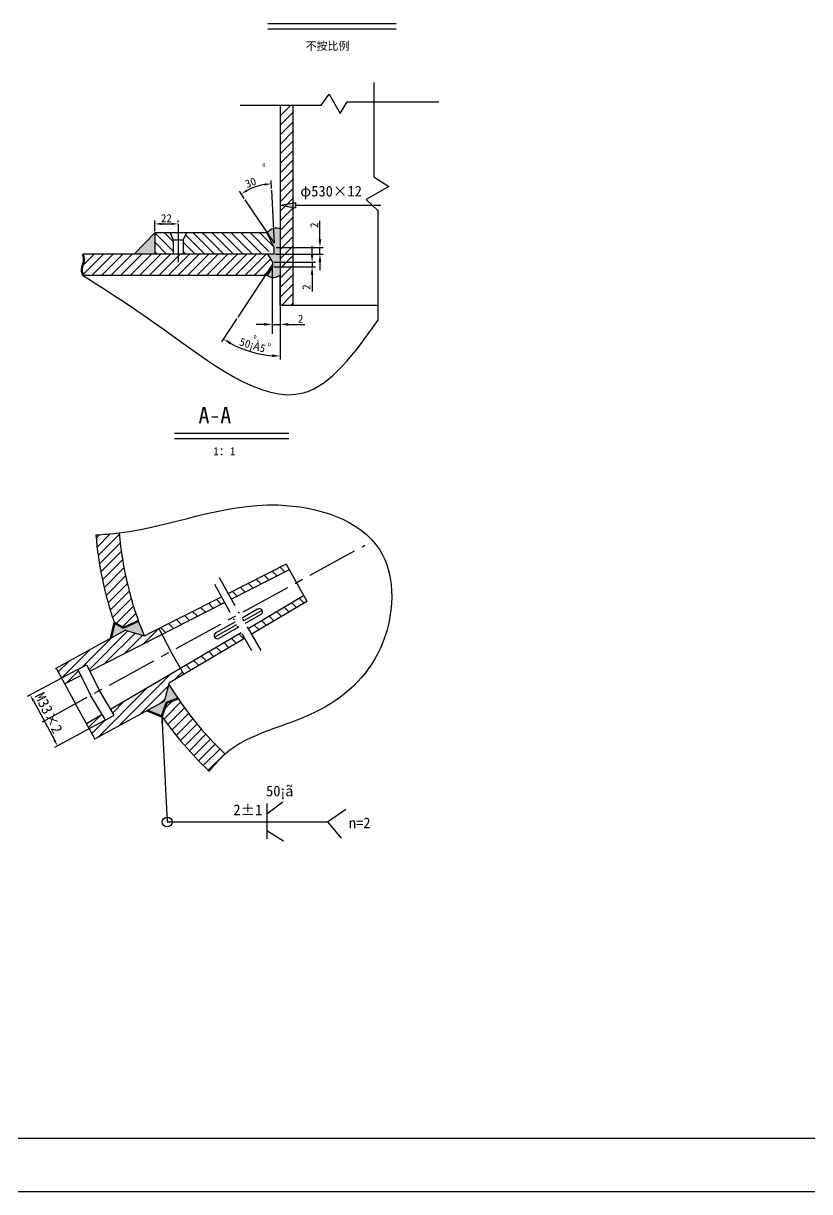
# Model space of a CAD drawing. Header units: millimetres. Extents: x -529 to 700, y -1082 to -202.
# Drawn here: x -4.3 to 290.3, y -1082.4 to -644.5 of the extents above; entities that cross this region are included whole.
import ezdxf

# ---------------------------------------------------------------- set-up
doc = ezdxf.new("R2010")
doc.units = ezdxf.units.MM
for name, pattern in [('ACAD_ISO12W100', [21, 12, -3, 0, -3, 0, -3]), ('CENTER', [50.8, 31.75, -6.35, 6.35, -6.35]), ('CENTER2', [28.575, 19.05, -3.175, 3.175, -3.175])]:
    doc.linetypes.add(name, pattern=pattern)
doc.layers.get('0').update_dxf_attribs({"lineweight": 30})
for name, color, linetype in [('Defpoints1', 7, 'Continuous'), ('中心线', 10, 'CENTER'), ('剖面线', 180, 'Continuous'), ('双点画线', 50, 'ACAD_ISO12W100'), ('定义点0', 7, 'Continuous'), ('尺寸线', 160, 'Continuous')]:
    doc.layers.add(name, color=color, linetype=linetype)
doc.layers.add('实线层', color=7, linetype='Continuous', lineweight=30)
doc.dimstyles.new('ISO-25', dxfattribs={"dimtxt": 2.5, "dimasz": 2.5, "dimexe": 1.25, "dimexo": 0.625, "dimtad": 1, "dimdsep": 46, "dimtxsty": 'Standard', "dimcen": 2.5, "dimadec": 0, "dimazin": 0, "dimtfac": 1, "dimtmove": 0, "dimatfit": 3, "dimfxl": 0, "dimarcsym": 0})
doc.dimstyles.new('副本 ISO-25', dxfattribs={"dimtxt": 3, "dimasz": 3, "dimexe": 1.25, "dimexo": 0.625, "dimtad": 1, "dimdec": 0, "dimdsep": 46, "dimtxsty": 'Standard', "dimcen": 2.5, "dimclrd": 3, "dimclre": 3, "dimadec": 0, "dimazin": 0, "dimtm": 1e-09, "dimtfac": 1, "dimtdec": 0, "dimtmove": 0, "dimatfit": 3, "dimfxl": 0, "dimlwd": 25, "dimlwe": 25, "dimarcsym": 0})
pattern_1 = [(45, (-599.5094, 0.263), (-1.789576, 1.789576), [])]

# ---------------------------------------------------------------- blocks, each defined once
blk = doc.blocks.new('*D10')
at = {"layer": 'Defpoints', "color": 0}
for p in [(53.74, -719.63), (53.74, -719.63), (44.91, -722.97)]:
    blk.add_point(p, dxfattribs=at)
at = {"layer": '尺寸线', "color": 0, "lineweight": -2}
for p, q in [((44.91, -722.35), (44.91, -718.38)), ((47.41, -719.63), (51.24, -719.63)), ((53.74, -719), (53.74, -718.38))]:
    blk.add_line(p, q, dxfattribs=at)
at = {"layer": '尺寸线', "color": 0}
for points in [[(47.41, -719.21), (47.41, -720.04), (44.91, -719.63)], [(51.24, -719.21), (51.24, -720.04), (53.74, -719.63)]]:
    blk.add_solid(points, dxfattribs=at)
at = {"layer": '尺寸线', "color": 0, "lineweight": -3, "insert": (49.32, -717.5), "char_height": 3, "attachment_point": 5}
blk.add_mtext('22', dxfattribs=at)
blk = doc.blocks.new('*D12')
at = {"layer": 'Defpoints', "color": 0}
for p in [(88.97, -755.65), (91.95, -755.38), (91.95, -757.3)]:
    blk.add_point(p, dxfattribs=at)
at = {"layer": '尺寸线', "color": 3, "lineweight": 25}
for p, q in [((85.97, -757.3), (82.97, -757.3)), ((88.97, -756.28), (88.97, -758.55)), ((88.97, -757.3), (91.95, -757.3)), ((91.95, -756), (91.95, -758.55)), ((94.95, -757.3), (101.2, -757.3))]:
    blk.add_line(p, q, dxfattribs=at)
at = {"layer": '尺寸线', "color": 3}
for points in [[(85.97, -756.8), (85.97, -757.8), (88.97, -757.3)], [(94.95, -756.8), (94.95, -757.8), (91.95, -757.3)]]:
    blk.add_solid(points, dxfattribs=at)
at = {"layer": '尺寸线', "color": 0, "insert": (99.57, -755.18), "char_height": 3, "attachment_point": 5}
blk.add_mtext('2', dxfattribs=at)
blk = doc.blocks.new('*D13')
at = {"layer": 'Defpoints', "color": 0}
for p in [(88.97, -735.02), (91.95, -750.07), (76.09, -754.55), (77.31, -766.26), (91.95, -764.72)]:
    blk.add_point(p, dxfattribs=at)
at = {"layer": '尺寸线', "color": 3, "lineweight": 25}
for p, q in [((75.75, -755.07), (69.99, -763.81)), ((91.95, -765.35), (91.95, -770.4))]:
    blk.add_line(p, q, dxfattribs=at)
blk.add_arc((91.95, -730.51), 38.64, 241.0513, 265.5501, dxfattribs=at)
at = {"layer": '尺寸线', "color": 3}
for points in [[(72.99, -764.75), (73.5, -763.89), (70.68, -762.77)], [(88.97, -768.53), (88.93, -769.53), (91.95, -769.15)]]:
    blk.add_solid(points, dxfattribs=at)
at = {"layer": '尺寸线', "color": 0, "lineweight": -3, "insert": (81.45, -765.48), "char_height": 3, "attachment_point": 5, "rotation": 343.3007}
blk.add_mtext('50¡À5', dxfattribs=at)
blk = doc.blocks.new('*D14')
at = {"layer": 'Defpoints', "color": 0}
for p in [(84.65, -705.16), (88.75, -707), (78.84, -710.57), (89.85, -726.88), (89.85, -726.88)]:
    blk.add_point(p, dxfattribs=at)
at = {"layer": '尺寸线', "color": 0, "lineweight": -2}
for p, q in [((88.71, -706.38), (88.54, -703.34)), ((78.49, -710.06), (76.66, -707.33))]:
    blk.add_line(p, q, dxfattribs=at)
blk.add_arc((89.85, -726.88), 22.33, 99.5842, 117.5953, dxfattribs=at)
at = {"layer": '尺寸线', "color": 0}
for points in [[(86.08, -704.45), (86.17, -705.28), (88.61, -704.58)], [(79.72, -707.45), (79.29, -706.73), (77.36, -708.37)]]:
    blk.add_solid(points, dxfattribs=at)
at = {"layer": '尺寸线', "color": 0, "lineweight": -3, "insert": (80.86, -704.14), "char_height": 3, "attachment_point": 5, "rotation": 21.5714}
blk.add_mtext('30', dxfattribs=at)
blk = doc.blocks.new('*D23')
at = {"layer": 'Defpoints', "color": 0}
for p in [(16.43, -886.47), (26.67, -905.54), (8.52, -915.28)]:
    blk.add_point(p, dxfattribs=at)
at = {"layer": 'Defpoints1', "color": 0, "lineweight": -2}
for p, q in [((15.88, -886.77), (-2.82, -896.8)), ((-0.54, -898.42), (7.34, -913.08)), ((26.12, -905.84), (7.42, -915.88))]:
    blk.add_line(p, q, dxfattribs=at)
at = {"layer": 'Defpoints1', "color": 0}
for points in [[(-0.17, -898.22), (-0.9, -898.61), (-1.72, -896.21)], [(7.7, -912.88), (6.97, -913.28), (8.52, -915.28)]]:
    blk.add_solid(points, dxfattribs=at)
blk = doc.blocks.new('单箭头')
at = {"layer": 'Defpoints1'}
blk.add_hatch(color=256, dxfattribs=at).paths.add_polyline_path([(636.4, -712.49), (630.67, -713.52), (636.4, -714.54)])
for p, q in [((630.67, -713.52), (636.4, -712.49)), ((630.67, -713.52), (636.4, -714.54)), ((636.4, -712.49), (636.4, -714.54)), ((636.4, -713.52), (668.32, -713.52))]:
    blk.add_line(p, q, dxfattribs=at)
blk = doc.blocks.new('*D58')
at = {"layer": 'Defpoints', "color": 0}
for p in [(89.54, -730.92), (89.85, -728.42), (106.82, -730.92)]:
    blk.add_point(p, dxfattribs=at)
at = {"layer": '尺寸线', "color": 3, "lineweight": 25}
for p, q in [((106.82, -725.42), (106.82, -718.51)), ((90.16, -730.92), (108.07, -730.92)), ((90.48, -728.42), (108.07, -728.42)), ((106.82, -730.92), (106.82, -728.42)), ((106.82, -733.92), (106.82, -736.92))]:
    blk.add_line(p, q, dxfattribs=at)
at = {"layer": '尺寸线', "color": 3}
for points in [[(106.32, -725.42), (107.32, -725.42), (106.82, -728.42)], [(106.32, -733.92), (107.32, -733.92), (106.82, -730.92)]]:
    blk.add_solid(points, dxfattribs=at)
at = {"layer": '尺寸线', "color": 0, "lineweight": -3, "insert": (104.69, -720.13), "char_height": 3, "attachment_point": 5, "rotation": 90}
blk.add_mtext('2', dxfattribs=at)
blk = doc.blocks.new('*D62')
at = {"layer": 'Defpoints', "color": 0}
for p in [(89.1, -733.96), (89.1, -735.7), (103.88, -735.7)]:
    blk.add_point(p, dxfattribs=at)
at = {"layer": '尺寸线', "color": 3, "lineweight": 25}
for p, q in [((103.88, -730.96), (103.88, -727.96)), ((89.73, -733.96), (105.13, -733.96)), ((89.73, -735.7), (105.13, -735.7)), ((103.88, -733.96), (103.88, -735.7)), ((103.88, -738.7), (103.88, -744.95))]:
    blk.add_line(p, q, dxfattribs=at)
at = {"layer": '尺寸线', "color": 3}
for points in [[(103.38, -730.96), (104.38, -730.96), (103.88, -733.96)], [(103.38, -738.7), (104.38, -738.7), (103.88, -735.7)]]:
    blk.add_solid(points, dxfattribs=at)
at = {"layer": '尺寸线', "color": 0, "insert": (101.75, -743.32), "char_height": 3, "attachment_point": 5, "rotation": 90}
blk.add_mtext('2', dxfattribs=at)

msp = doc.modelspace()

# ---------------------------------------------------------------- hatches: boundary and pattern name
at = {"lineweight": -3}
h = msp.add_hatch(dxfattribs=at)
h.set_pattern_fill('ANSI31', color=256, scale=0.797116, style=0)
h.set_pattern_definition(pattern_1)
h.paths.add_polyline_path([(96.729, -675.122), (91.947, -675.122), (91.947, -709.711), (96.729, -709.711)])
h.paths.add_polyline_path([(96.729, -709.711), (91.947, -709.711), (91.947, -750.075), (96.729, -750.075)])
h = msp.add_hatch(dxfattribs=at)
h.set_pattern_fill('ANSI31', color=256, scale=0.797116, angle=90, style=0)
h.set_pattern_definition([(135, (-599.5094, 0.263), (-1.789576, -1.789576), [])])
edge = h.paths.add_edge_path()
edge.add_spline(control_points=[(88.842, -725.391), (88.049, -724.526), (87.073, -723.679), (86.88, -722.973)], knot_values=[14.9229484, 14.9229484, 14.9229484, 14.9229484, 22.4083269, 22.4083269, 22.4083269, 22.4083269], degree=3, periodic=0)
edge.add_line((86.88, -722.973), (56.8, -722.973))
edge.add_line((56.8, -722.973), (55.59, -725.648))
edge.add_line((55.59, -725.648), (55.59, -730.944))
edge.add_line((55.59, -730.944), (87.112, -730.944))
edge.add_spline(control_points=[(87.112, -730.944), (87.268, -729.747), (90.056, -728.537), (89.912, -727.089), (89.846, -726.878)], knot_values=[26.7061358, 26.7061358, 26.7061358, 26.7061358, 37.8130178, 39.6747355, 39.6747355, 39.6747355, 39.6747355], degree=3, periodic=0)
edge.add_line((89.846, -726.878), (88.842, -725.391))
h.paths.add_polyline_path([(51.882, -725.648), (50.672, -722.973), (44.912, -722.973), (44.912, -730.944), (51.882, -730.944)])
h = msp.add_hatch(dxfattribs=at)
h.set_pattern_fill('ANSI31', color=256, scale=0.797116, style=0)
h.set_pattern_definition(pattern_1)
edge = h.paths.add_edge_path()
edge.add_spline(control_points=[(88.975, -735.016), (88.982, -734.903), (88.952, -733.45), (86.965, -732.072), (87.112, -730.944)], knot_values=[39.6747355, 39.6747355, 39.6747355, 39.6747355, 40.550151, 51.0133602, 51.0133602, 51.0133602, 51.0133602], degree=3, periodic=0)
edge.add_line((87.112, -730.944), (18.035, -730.944))
edge.add_spline(control_points=[(18.035, -730.944), (18.264, -732.072), (18.606, -733.76), (17.314, -736.262), (17.75, -737.867), (18.035, -738.915)], knot_values=[0, 0, 0, 0, 8.3337032, 12.4760831, 20.2729345, 20.2729345, 20.2729345, 20.2729345], degree=3, periodic=0)
edge.add_line((18.035, -738.915), (86.403, -738.915))
edge.add_line((86.403, -738.915), (88.975, -735.016))
h = msp.add_hatch(dxfattribs=at)
h.set_pattern_fill('ANSI31', color=256, scale=0.797116, style=0)
h.set_pattern_definition(pattern_1)
edge = h.paths.add_edge_path()
edge.add_spline(control_points=[(31.599, -835.467), (28.71, -835.808), (25.787, -836.012), (22.863, -836.217)], knot_values=[0, 0, 0, 0, 22, 22, 22, 22], degree=3, periodic=0)
edge.add_arc((161.342, -824.317), 138.989, 184.91172, 198.84177)
edge.add_line((29.801, -869.204), (33.224, -871.103))
edge.add_line((33.224, -871.103), (38.835, -868.471))
edge.add_arc((161.342, -824.317), 130.221, 184.91172, 199.82041, ccw=False)
edge = h.paths.add_edge_path()
edge.add_line((53.693, -897.591), (49.371, -899.162))
edge.add_line((49.371, -899.162), (47.629, -904.238))
edge.add_arc((161.342, -824.317), 138.989, 215.1008, 226.25265)
edge.add_spline(control_points=[(65.234, -924.722), (67.181, -922.501), (69.129, -920.28), (71.297, -918.388)], knot_values=[549.9207778, 549.9207778, 549.9207778, 549.9207778, 571.9207778, 571.9207778, 571.9207778, 571.9207778], degree=3, periodic=0)
edge.add_arc((161.342, -824.317), 130.221, 214.24226, 226.25265, ccw=False)
h = msp.add_hatch(dxfattribs=at)
h.set_pattern_fill('ANSI31', color=256, scale=0.797116, style=0)
h.set_pattern_definition(pattern_1)
h.paths.add_polyline_path([(47.589, -873.508), (46.413, -871.273), (40.92, -874.05), (33.926, -871.862), (8.026, -886.202), (11.175, -892.032), (17.267, -888.932), (16.128, -886.628), (19.415, -884.956), (20.58, -887.247)])
h.paths.add_polyline_path([(48.559, -898.568), (50.479, -891.497), (55.776, -888.361), (54.525, -886.167), (28.409, -901.536), (29.714, -903.751), (26.535, -905.621), (25.206, -903.421), (19.315, -906.888), (22.534, -912.679)])
at = {"layer": 'Defpoints1'}
h = msp.add_hatch(color=256, dxfattribs=at)
edge = h.paths.add_edge_path()
edge.add_line((91.947, -721.366), (91.947, -738.915))
edge.add_spline(control_points=[(91.947, -738.915), (90.941, -739.384), (89.274, -740.16), (87.726, -739.269), (87.112, -738.915)], knot_values=[0, 0, 0, 0, 3.0774644, 5.1043278, 5.1043278, 5.1043278, 5.1043278], degree=3, periodic=0)
edge.add_line((87.112, -738.915), (89.101, -735.697))
edge.add_line((89.101, -735.697), (89.101, -733.96))
edge.add_line((89.101, -733.96), (87.145, -730.92))
edge.add_line((87.145, -730.92), (89.536, -730.92))
edge.add_line((89.536, -730.92), (89.536, -728.423))
edge.add_line((89.536, -728.423), (86.88, -722.973))
edge.add_spline(control_points=[(86.88, -722.973), (87.714, -722.195), (89.181, -720.827), (91.113, -721.204), (91.947, -721.366)], knot_values=[0, 0, 0, 0, 3.1882568, 5.6080149, 5.6080149, 5.6080149, 5.6080149], degree=3, periodic=0)
msp.add_hatch(color=256, dxfattribs=at).paths.add_polyline_path([(44.912, -722.973), (37.233, -730.944), (44.912, -730.944)])
at = {"layer": 'Defpoints1', "lineweight": 50}
for points in [[(38.835, -868.471), (33.224, -871.103), (29.801, -869.204), (28.509, -874.861), (33.926, -871.862), (40.92, -874.05), (40.979, -874.02, -0.0114209)], [(49.371, -899.162), (53.693, -897.591, -0.0121317), (50.265, -892.283), (48.559, -898.568), (42.066, -902.089), (47.629, -904.238)]]:
    msp.add_hatch(color=256, dxfattribs=at).paths.add_polyline_path(points)
at = {"layer": '定义点0'}
h = msp.add_hatch(dxfattribs=at)
h.set_pattern_fill('ANSI31', color=256, angle=90, style=0)
h.set_pattern_definition([(135, (-599.5094, 0.263), (-2.245064, -2.245064), [])])
h.paths.add_polyline_path([(78.53, -874.894), (77.333, -872.744), (54.525, -886.167), (55.776, -888.361)])
h.paths.add_polyline_path([(71.1, -861.549), (69.902, -859.398), (46.413, -871.273), (47.589, -873.508)])
h.paths.add_polyline_path([(95.365, -849.206), (94.202, -847.114), (72.404, -858.134), (73.622, -860.266)])
h.paths.add_polyline_path([(101.941, -861.037), (100.778, -858.947), (79.888, -871.241), (81.104, -873.37)])

# ---------------------------------------------------------------- linework, layer by layer
at = {"lineweight": -3}
for p, q in [((87.298, -644.457), (135.439, -644.457)), ((87.298, -646.45), (135.439, -646.45))]:
    msp.add_line(p, q, dxfattribs=at)
at = {"color": 0, "lineweight": 30}
for p, q in [((91.947, -675.122), (91.947, -750.075)), ((96.729, -675.122), (96.729, -750.075)), ((44.912, -722.973), (37.233, -730.944)), ((86.88, -722.973), (44.912, -722.973)), ((44.912, -722.973), (44.912, -730.944)), ((50.672, -722.973), (51.882, -725.648)), ((51.882, -725.648), (51.882, -730.944)), ((51.882, -725.648), (55.59, -725.648)), ((56.8, -722.973), (55.59, -725.648)), ((55.59, -725.648), (55.59, -730.944)), ((87.112, -730.944), (18.035, -730.944)), ((87.112, -738.915), (18.035, -738.915)), ((91.947, -750.075), (91.947, -738.915))]:
    msp.add_line(p, q, dxfattribs=at)
at = {"color": 5, "lineweight": 30}
msp.add_line((89.846, -726.878), (88.747, -707.002), dxfattribs=at)
at = {"lineweight": 30}
for p, q in [((91.947, -750.075), (128.536, -750.075)), ((72.404, -858.134), (94.288, -847.071)), ((73.622, -860.266), (95.367, -849.205)), ((94.202, -847.114), (101.941, -861.037)), ((20.58, -887.247), (71.1, -861.549)), ((40.92, -874.05), (69.902, -859.398)), ((79.888, -871.241), (100.723, -858.98)), ((81.104, -873.37), (101.941, -861.037)), ((46.413, -871.273), (50.949, -879.897)), ((33.926, -871.862), (7.613, -886.431)), ((28.409, -901.536), (77.333, -872.744)), ((33.926, -871.862), (40.92, -874.05)), ((50.479, -891.497), (78.53, -874.894)), ((55.776, -888.361), (50.949, -879.897)), ((8.027, -886.203), (15.2, -899.484)), ((11.175, -892.032), (17.267, -888.932)), ((16.024, -886.417), (20.93, -896.344)), ((16.128, -886.628), (19.415, -884.956)), ((19.415, -884.956), (24.273, -894.513)), ((48.559, -898.568), (50.479, -891.497)), ((26.657, -905.822), (20.93, -896.344)), ((29.714, -903.751), (24.273, -894.513)), ((41.354, -893.918), (41.442, -894.067)), ((22.533, -912.678), (15.2, -899.484)), ((48.559, -898.568), (22.118, -912.904)), ((19.315, -906.888), (25.206, -903.421)), ((26.535, -905.621), (29.714, -903.751)), ((-508.627, -1062.382), (680.373, -1062.382))]:
    msp.add_line(p, q, dxfattribs=at)
for radius, start, end in [(138.989, 184.91172, 198.84177), (130.221, 184.91172, 202.43778), (130.221, 211.46201, 226.25265), (138.989, 215.1008, 226.25265)]:
    msp.add_arc((161.342, -824.317), radius, start, end, dxfattribs=at)
at = {"layer": 'Defpoints1'}
for p, q in [((91.947, -721.366), (91.947, -738.915)), ((86.88, -722.973), (89.536, -728.423)), ((89.536, -730.92), (87.145, -730.92)), ((87.145, -730.92), (89.101, -733.96)), ((89.536, -728.423), (89.536, -730.92)), ((89.101, -735.697), (87.112, -738.915)), ((89.101, -733.96), (89.101, -735.697))]:
    msp.add_line(p, q, dxfattribs=at)
at = {"layer": 'Defpoints1', "lineweight": -3}
for p, q in [((52.333, -798.08), (95.143, -798.08)), ((52.333, -800.073), (95.143, -800.073)), ((-528.627, -1082.382), (700.373, -1082.382))]:
    msp.add_line(p, q, dxfattribs=at)
at = {"layer": 'Defpoints1', "lineweight": 30}
for p, q in [((77.628, -867.282), (83.493, -863.913)), ((78.245, -868.364), (85.146, -864.458)), ((84.724, -866.021), (78.817, -869.365)), ((67.326, -874.545), (75.697, -869.806)), ((67.747, -872.955), (75.1, -868.733)), ((76.258, -870.814), (68.904, -874.978))]:
    msp.add_line(p, q, dxfattribs=at)
at = {"layer": 'Defpoints1', "lineweight": 50}
for p, q in [((29.801, -869.204), (28.509, -874.861)), ((29.801, -869.204), (33.224, -871.103)), ((33.224, -871.103), (38.835, -868.471)), ((49.371, -899.162), (53.693, -897.591)), ((42.066, -902.089), (47.629, -904.238)), ((47.629, -904.238), (49.371, -899.162))]:
    msp.add_line(p, q, dxfattribs=at)
at = {"layer": 'Defpoints1', "lineweight": 30}
for centre, radius, start, end in [((84.143, -865.026), 1.152, 300.27689, 120.27689), ((68.331, -873.976), 1.155, 119.76507, 299.76507)]:
    msp.add_arc(centre, radius, start, end, dxfattribs=at)
at = {"layer": 'Defpoints1'}
for points in [[(86.88, -722.973), (89.532, -721.204), (91.947, -721.366)], [(87.112, -738.915), (88.975, -739.714), (91.947, -738.915)]]:
    msp.add_spline(points, degree=3, dxfattribs=at)
at = {"layer": 'Defpoints1', "lineweight": 50}
msp.add_spline([(18.035, -730.944), (18.213, -734.261), (17.691, -735.827), (18.035, -738.915)], degree=3, dxfattribs=at)
at = {"layer": '中心线', "color": 1, "linetype": 'CENTER'}
msp.add_line((53.736, -719.626), (53.736, -733.985), dxfattribs=at)
at = {"layer": '中心线', "linetype": 'CENTER2'}
msp.add_line((2.869, -906.24), (123.68, -840.046), dxfattribs=at)
at = {"layer": '剖面线'}
for p, q in [((126.997, -666.665), (126.997, -702.032)), ((107.248, -675.122), (110.326, -671.022)), ((110.326, -671.022), (114.429, -678.197)), ((114.429, -678.197), (116.994, -673.841)), ((116.994, -673.841), (151.364, -673.841)), ((76.982, -675.122), (107.248, -675.122)), ((126.997, -702.032), (132.64, -705.62)), ((132.64, -705.62), (124.176, -710.489)), ((124.176, -710.489), (128.536, -714.589)), ((128.536, -714.589), (128.536, -755.851))]:
    msp.add_line(p, q, dxfattribs=at)
msp.add_spline([(22.863, -836.217), (31.599, -835.467), (91.114, -824.986), (129.13, -841.713), (129.479, -878.653), (105.065, -902.698), (71.297, -918.388), (65.234, -924.722)], degree=3, dxfattribs=at)
at = {"layer": '双点画线', "linetype": 'ACAD_ISO12W100'}
for p, q in [((69.028, -852.221), (84.648, -879.578)), ((67.273, -854.676), (81.138, -879.578))]:
    msp.add_line(p, q, dxfattribs=at)
at = {"layer": '定义点0', "color": 5}
msp.add_spline([(18.035, -738.915), (48.097, -758.986), (100.682, -782.927), (128.536, -755.851)], degree=3, dxfattribs=at)
at = {"layer": '实线层'}
for p, q in [((86.88, -722.973), (89.536, -728.423)), ((89.536, -730.92), (87.145, -730.92)), ((87.145, -730.92), (89.101, -733.96)), ((89.536, -728.423), (89.536, -730.92)), ((89.101, -735.697), (87.112, -738.915)), ((89.101, -733.96), (89.101, -735.697))]:
    msp.add_line(p, q, dxfattribs=at)
at = {"layer": '尺寸线', "lineweight": -3}
for p, q in [((89.846, -726.878), (78.844, -710.575)), ((86.933, -940.768), (92.862, -936.238)), ((86.933, -936.935), (86.933, -950.177)), ((109.599, -943.82), (116.579, -939.026)), ((109.599, -943.82), (114.835, -949.829)), ((86.933, -947.041), (93.211, -950.874))]:
    msp.add_line(p, q, dxfattribs=at)
at = {"layer": '尺寸线', "color": 5}
for p, q in [((88.975, -735.016), (76.093, -754.553)), ((88.975, -735.016), (88.975, -760.875)), ((91.947, -750.075), (91.947, -770.396))]:
    msp.add_line(p, q, dxfattribs=at)
at = {"layer": '尺寸线', "lineweight": -3}
msp.add_circle((49.61, -943.82), 1.859, dxfattribs=at)

# ---------------------------------------------------------------- block references
at = {"layer": 'Defpoints1'}
msp.add_blockref('单箭头', (-538.728, 0.918), dxfattribs=at)

# ---------------------------------------------------------------- texts
at = {"lineweight": 30, "insert": (101.476, -651.434), "char_height": 3, "width": 31.21203, "attachment_point": 1}
msp.add_mtext('{\\fSimSun|b0|i0|c134|p54;不按比例}', dxfattribs=at)
at = {"layer": 'Defpoints1', "lineweight": -3, "insert": (61.346, -788.325), "char_height": 6, "width": 24.03408, "attachment_point": 1}
msp.add_mtext('A-A', dxfattribs=at)
at = {"layer": 'Defpoints1', "lineweight": 50, "insert": (66.923, -803.334), "char_height": 3, "width": 9.44356, "attachment_point": 1}
msp.add_mtext('{\\fSimSun|b0|i0|c134|p54;1：1}', dxfattribs=at)
at = {"layer": 'Defpoints1', "lineweight": -3, "insert": (3.363, -894.78), "char_height": 3.98558, "width": 24.68205, "attachment_point": 1, "rotation": 296.5838}
msp.add_mtext('M33{\\fSimSun|b0|i0|c134|p54;×}2', dxfattribs=at)
at = {"layer": '定义点0', "color": 5, "char_height": 1.5, "attachment_point": 1}
for insert, width in [((85.245, -696.783), 7.4507), ((81.934, -761.154), 7.4507), ((87.314, -764.068), 14.07456)]:
    msp.add_mtext('0', dxfattribs=dict(at, insert=insert, width=width))
at = {"layer": '尺寸线', "lineweight": -3, "attachment_point": 1}
for s, insert, char_height, width in [('{\\fTxt|b0|i0|c161|p2;φ}530{\\fSimSun|b0|i0|c134|p54;×12}', (99.437, -705.351), 3.98558, 31.94299), ('50¡ã', (86.642, -930.208), 3.9856, 16.39229), ('2{\\fSimSun|b0|i0|c134|p54;±1}', (74.378, -937.283), 3.98558, 13.00185), ('n=2', (117.625, -942.162), 3.9856, 16.39229)]:
    msp.add_mtext(s, dxfattribs=dict(at, insert=insert, char_height=char_height, width=width))

# ---------------------------------------------------------------- dimensions: what is measured, and where the dimension line sits
at = {"layer": 'Defpoints1', "lineweight": 50}
dim = msp.add_aligned_dim(p1=(16.433, -886.473), p2=(26.668, -905.543), distance=-20.599, text='  ', dimstyle='ISO-25', dxfattribs=at)
dim.commit()
dim.dimension.update_dxf_attribs({"geometry": '*D23', "text_midpoint": (5.052, -904.862)})
at = {"layer": '尺寸线', "lineweight": -3}
dim = msp.add_angular_dim_2l(base=(84.653, -705.162), line1=((89.846, -726.878), (88.747, -707.002)), line2=((89.846, -726.878), (78.844, -710.575)), text='30', dimstyle='ISO-25', override={"dimtxt": 3}, dxfattribs=at)
dim.commit()
dim.dimension.update_dxf_attribs({"geometry": '*D14', "text_midpoint": (81.637, -706.114), "dimtype": 162})
dim = msp.add_linear_dim(base=(53.736, -719.626), p1=(44.912, -722.973), p2=(53.736, -719.626), text='22', dimstyle='ISO-25', override={"dimtxt": 3}, dxfattribs=at)
dim.commit()
dim.dimension.update_dxf_attribs({"geometry": '*D10', "text_midpoint": (49.324, -717.501)})
dim = msp.add_linear_dim(base=(106.816, -730.92), p1=(89.851, -728.423), p2=(89.536, -730.92), angle=90, dimstyle='副本 ISO-25', dxfattribs=at)
dim.commit()
dim.dimension.update_dxf_attribs({"geometry": '*D58', "text_midpoint": (106.816, -720.131), "dimtype": 160})
at = {"layer": '尺寸线'}
dim = msp.add_linear_dim(base=(103.877, -735.697), p1=(89.101, -733.96), p2=(89.101, -735.697), angle=90, dimstyle='副本 ISO-25', dxfattribs=at)
dim.commit()
dim.dimension.update_dxf_attribs({"geometry": '*D62', "text_midpoint": (101.752, -743.322)})
at = {"layer": '尺寸线', "lineweight": -3}
dim = msp.add_angular_dim_2l(base=(77.307, -766.265), line1=((91.947, -750.075), (91.947, -764.723)), line2=((88.975, -735.016), (76.093, -754.553)), text='50±5', dimstyle='副本 ISO-25', dxfattribs=at)
dim.commit()
dim.dimension.update_dxf_attribs({"geometry": '*D13', "text_midpoint": (81.455, -765.481)})
at = {"layer": '尺寸线', "color": 5}
dim = msp.add_linear_dim(base=(91.947, -757.302), p1=(88.975, -755.653), p2=(91.947, -755.378), text='2', dimstyle='副本 ISO-25', dxfattribs=at)
dim.commit()
dim.dimension.update_dxf_attribs({"geometry": '*D12', "text_midpoint": (99.572, -755.177)})

# ---------------------------------------------------------------- leaders
at = {"layer": '尺寸线', "lineweight": -3}
msp.add_leader([(47.629, -904.238), (49.61, -943.82), (109.599, -943.82)], dimstyle='ISO-25', override={"dimgap": 0.625, "dimtad": 0}, dxfattribs=at)

doc.saveas('drawing.dxf')
